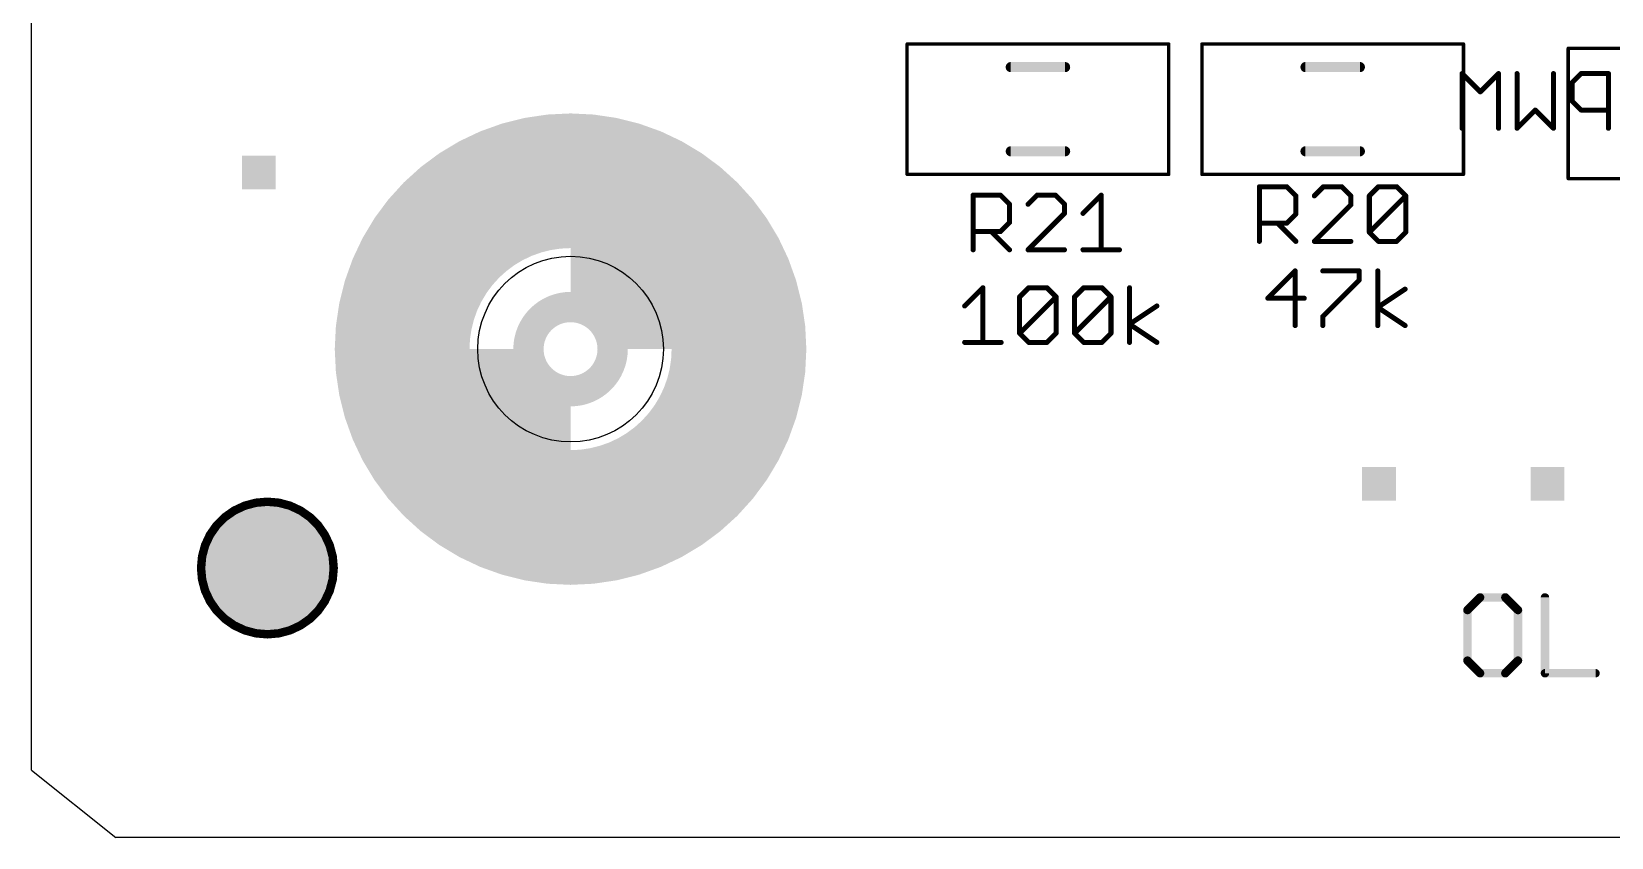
# Model space of a CAD drawing. Extents: x 2 to 123, y -4 to 52.
# Drawn here: x 2.03 to 25.86, y 0 to 12.16 of the extents above; entities that cross this region are included whole.
import ezdxf

# ---------------------------------------------------------------- set-up
doc = ezdxf.new("R2010")
doc.units = 0
for name, color, linetype in [('20', 53, 'CONTINUOUS'), ('25', 253, 'CONTINUOUS'), ('26', 253, 'CONTINUOUS'), ('27', 253, 'CONTINUOUS'), ('39', 12, 'CONTINUOUS'), ('40', 132, 'CONTINUOUS'), ('41', 12, 'CONTINUOUS'), ('42', 132, 'CONTINUOUS'), ('51', 253, 'CONTINUOUS')]:
    doc.layers.add(name, color=color, linetype=linetype)

# ---------------------------------------------------------------- blocks, each defined once
blk = doc.blocks.new('RECT')
blk.add_solid([(-0.5, -0.5), (0.5, -0.5), (-0.5, 0.5), (0.5, 0.5)])

msp = doc.modelspace()

# ---------------------------------------------------------------- linework, layer by layer
at = {"layer": '20'}
for p, q in [((2.032, 1.016), (2.032, 50.546)), ((2.032, 1.016), (3.302, 0)), ((65.024, 0), (3.302, 0))]:
    msp.add_line(p, q, dxfattribs=at)
msp.add_circle((10.16, 7.366), 1.4, dxfattribs=at)
at = {"layer": '25'}
for points, const_width in [([(20.5486, 9.8352, 1), (20.5486, 9.7971)], 0.0381), ([(20.5677, 9.8161, 1), (20.5296, 9.8161)], 0.0381), ([(20.9743, 9.8296, 1), (20.9474, 9.8026)], 0.0381), ([(20.9609, 9.7971, 1), (20.9609, 9.8352)], 0.0381), ([(21.5147, 9.8352, 1), (21.5147, 9.7971)], 0.0381), ([(21.5282, 9.8026, 1), (21.5013, 9.8296)], 0.0381), ([(21.803, 9.8296, 1), (21.7761, 9.8026)], 0.0381), ([(21.7896, 9.7971, 1), (21.7896, 9.8352)], 0.0381), ([(22.3434, 9.8352, 1), (22.3434, 9.7971)], 0.0381), ([(22.3569, 9.8026, 1), (22.33, 9.8296)], 0.0381), ([(22.6317, 9.8296, 1), (22.6048, 9.8026)], 0.0381), ([(22.6183, 9.7971, 1), (22.6183, 9.8352)], 0.0381), ([(16.2496, 9.6891, 1), (16.2115, 9.6891)], 0.0381), ([(16.2306, 9.7082, 1), (16.2306, 9.6701)], 0.0381), ([(16.6563, 9.7026, 1), (16.6294, 9.6756)], 0.0381), ([(16.6428, 9.6701, 1), (16.6428, 9.7082)], 0.0381), ([(16.7993, 9.5517, 1), (16.7612, 9.5517)], 0.0381), ([(16.7668, 9.5382, 1), (16.7937, 9.5652)], 0.0381), ([(17.0458, 9.5652, 1), (17.0728, 9.5382)], 0.0381), ([(17.1967, 9.7082, 1), (17.1967, 9.6701)], 0.0381), ([(17.2102, 9.6756, 1), (17.1833, 9.7026)], 0.0381), ([(17.485, 9.7026, 1), (17.4581, 9.6756)], 0.0381), ([(17.4716, 9.6701, 1), (17.4716, 9.7082)], 0.0381), ([(17.628, 9.5517, 1), (17.5899, 9.5517)], 0.0381), ([(17.5955, 9.5382, 1), (17.6224, 9.5652)], 0.0381), ([(18.1819, 9.6891, 1), (18.1438, 9.6891)], 0.0381), ([(18.1763, 9.6756, 1), (18.1494, 9.7026)], 0.0381), ([(21.1173, 9.6787, 1), (21.0792, 9.6787)], 0.0381), ([(21.0848, 9.6652, 1), (21.1117, 9.6922)], 0.0381), ([(21.3638, 9.6922, 1), (21.3908, 9.6652)], 0.0381), ([(21.946, 9.6787, 1), (21.9079, 9.6787)], 0.0381), ([(21.9079, 9.5413, 1), (21.946, 9.5413)], 0.0381), ([(21.9135, 9.6652, 1), (21.9404, 9.6922)], 0.0381), ([(21.9404, 9.5278, 1), (21.9135, 9.5547)], 0.0381), ([(22.1925, 9.6922, 1), (22.2195, 9.6652)], 0.0381), ([(22.2251, 9.6787, 1), (22.187, 9.6787)], 0.0381), ([(22.7747, 9.6787, 1), (22.7366, 9.6787)], 0.0381), ([(22.7692, 9.6652, 1), (22.7422, 9.6922)], 0.0381), ([(22.7422, 9.6652, 1), (22.7692, 9.6922)], 0.0381), ([(16.7612, 9.2768, 1), (16.7993, 9.2768)], 0.0381), ([(16.7937, 9.2634, 1), (16.7668, 9.2903)], 0.0381), ([(17.5899, 9.4143, 1), (17.628, 9.4143)], 0.0381), ([(17.6224, 9.4008, 1), (17.5955, 9.4277)], 0.0381), ([(17.8745, 9.4277, 1), (17.9015, 9.4008)], 0.0381), ([(20.5486, 9.2855, 1), (20.5486, 9.2474)], 0.0381), ([(20.8369, 9.2799, 1), (20.81, 9.253)], 0.0381), ([(20.9474, 9.2799, 1), (20.9743, 9.253)], 0.0381), ([(20.9609, 9.2474, 1), (20.9609, 9.2855)], 0.0381), ([(21.0792, 9.4039, 1), (21.1173, 9.4039)], 0.0381), ([(21.1117, 9.3904, 1), (21.0848, 9.4173)], 0.0381), ([(16.2306, 9.1585, 1), (16.2306, 9.1204)], 0.0381), ([(16.5189, 9.1529, 1), (16.492, 9.126)], 0.0381), ([(16.6294, 9.1529, 1), (16.6563, 9.126)], 0.0381), ([(16.6428, 9.1204, 1), (16.6428, 9.1585)], 0.0381), ([(22.2195, 9.1425, 1), (22.1925, 9.1155)], 0.0381), ([(22.1925, 9.1425, 1), (22.2195, 9.1155)], 0.0381), ([(22.187, 9.129, 1), (22.2251, 9.129)], 0.0381), ([(22.7366, 9.129, 1), (22.7747, 9.129)], 0.0381), ([(22.7692, 9.1155, 1), (22.7422, 9.1425)], 0.0381), ([(16.2115, 8.8646, 1), (16.2496, 8.8646)], 0.0381), ([(16.7668, 8.8511, 1), (16.7937, 8.8781)], 0.0381), ([(17.0593, 8.8837, 1), (17.0593, 8.8456)], 0.0381), ([(17.0458, 8.8781, 1), (17.0728, 8.8511)], 0.0381), ([(17.609, 8.8456, 1), (17.609, 8.8837)], 0.0381), ([(17.888, 8.8837, 1), (17.888, 8.8456)], 0.0381), ([(18.1438, 8.8646, 1), (18.1819, 8.8646)], 0.0381), ([(18.4377, 8.8456, 1), (18.4377, 8.8837)], 0.0381), ([(20.5296, 8.9916, 1), (20.5677, 8.9916)], 0.0381), ([(21.0848, 8.9781, 1), (21.1117, 9.0051)], 0.0381), ([(21.3773, 9.0107, 1), (21.3773, 8.9726)], 0.0381), ([(21.3638, 9.0051, 1), (21.3908, 8.9781)], 0.0381), ([(21.927, 8.9726, 1), (21.927, 9.0107)], 0.0381), ([(22.3434, 9.0107, 1), (22.3434, 8.9726)], 0.0381), ([(22.33, 8.9781, 1), (22.3569, 9.0051)], 0.0381), ([(22.6048, 9.0051, 1), (22.6317, 8.9781)], 0.0381), ([(22.6183, 8.9726, 1), (22.6183, 9.0107)], 0.0381), ([(23.8762, 3.6522, 1), (23.8762, 3.5887)], 0.0635), ([(23.8986, 3.598, 1), (23.8537, 3.6429)], 0.0635), ([(24.2799, 3.6429, 1), (24.235, 3.598)], 0.0635), ([(24.2575, 3.5887, 1), (24.2575, 3.6522)], 0.0635), ([(24.8866, 3.6205, 1), (24.8231, 3.6205)], 0.0635), ([(23.7172, 3.4298, 1), (23.6538, 3.4298)], 0.0635), ([(23.663, 3.4523, 1), (23.708, 3.4074)], 0.0635), ([(24.4799, 3.4298, 1), (24.4164, 3.4298)], 0.0635), ([(24.4257, 3.4074, 1), (24.4706, 3.4523)], 0.0635), ([(23.708, 2.6896, 1), (23.663, 2.6447)], 0.0635), ([(23.6538, 2.6672, 1), (23.7172, 2.6672)], 0.0635), ([(24.4164, 2.6672, 1), (24.4799, 2.6672)], 0.0635), ([(24.4706, 2.6447, 1), (24.4257, 2.6896)], 0.0635), ([(23.8762, 2.5083, 1), (23.8762, 2.4447)], 0.0635), ([(23.8537, 2.454, 1), (23.8986, 2.499)], 0.0635), ([(24.235, 2.499, 1), (24.2799, 2.454)], 0.0635), ([(24.2575, 2.4447, 1), (24.2575, 2.5083)], 0.0635), ([(24.8231, 2.4765, 1), (24.8866, 2.4765)], 0.0635), ([(24.8549, 2.5083, 1), (24.8549, 2.4447)], 0.0635), ([(25.6175, 2.4447, 1), (25.6175, 2.5083)], 0.0635)]:
    msp.add_lwpolyline(points, format="xyb", dxfattribs=dict(at, const_width=const_width))
for points, const_width in [([(20.5486, 8.9916), (20.5486, 9.8161)], 0.0762), ([(20.5486, 9.8161), (20.9609, 9.8161)], 0.0762), ([(20.9609, 9.8161), (21.0983, 9.6787)], 0.0762), ([(21.5147, 9.8161), (21.3773, 9.6787)], 0.0762), ([(21.7896, 9.8161), (21.5147, 9.8161)], 0.0762), ([(21.927, 9.6787), (21.7896, 9.8161)], 0.0762), ([(22.206, 9.6787), (22.3434, 9.8161)], 0.0762), ([(22.3434, 9.8161), (22.6183, 9.8161)], 0.0762), ([(22.6183, 9.8161), (22.7557, 9.6787)], 0.0762), ([(16.2306, 8.8646), (16.2306, 9.6891)], 0.0762), ([(16.2306, 9.6891), (16.6428, 9.6891)], 0.0762), ([(16.6428, 9.6891), (16.7803, 9.5517)], 0.0762), ([(16.7803, 9.5517), (16.7803, 9.2768)], 0.0762), ([(17.1967, 9.6891), (17.0593, 9.5517)], 0.0762), ([(17.4716, 9.6891), (17.1967, 9.6891)], 0.0762), ([(17.609, 9.5517), (17.4716, 9.6891)], 0.0762), ([(17.609, 9.4143), (17.609, 9.5517)], 0.0762), ([(17.888, 9.4143), (18.1628, 9.6891)], 0.0762), ([(18.1628, 9.6891), (18.1628, 8.8646)], 0.0762), ([(21.0983, 9.6787), (21.0983, 9.4039)], 0.0762), ([(21.3773, 8.9916), (21.927, 9.5413)], 0.0762), ([(21.927, 9.5413), (21.927, 9.6787)], 0.0762), ([(22.206, 9.129), (22.206, 9.6787)], 0.0762), ([(22.206, 9.129), (22.7557, 9.6787)], 0.0762), ([(22.7557, 9.6787), (22.7557, 9.129)], 0.0762), ([(16.7803, 9.2768), (16.6428, 9.1394)], 0.0762), ([(17.0593, 8.8646), (17.609, 9.4143)], 0.0762), ([(20.9609, 9.2664), (20.5486, 9.2664)], 0.0762), ([(20.8234, 9.2664), (21.0983, 8.9916)], 0.0762), ([(21.0983, 9.4039), (20.9609, 9.2664)], 0.0762), ([(16.6428, 9.1394), (16.2306, 9.1394)], 0.0762), ([(16.5054, 9.1394), (16.7803, 8.8646)], 0.0762), ([(22.3434, 8.9916), (22.206, 9.129)], 0.0762), ([(22.7557, 9.129), (22.6183, 8.9916)], 0.0762), ([(17.609, 8.8646), (17.0593, 8.8646)], 0.0762), ([(17.888, 8.8646), (18.4377, 8.8646)], 0.0762), ([(21.927, 8.9916), (21.3773, 8.9916)], 0.0762), ([(22.6183, 8.9916), (22.3434, 8.9916)], 0.0762), ([(23.8762, 3.6205), (23.6855, 3.4298)], 0.127), ([(24.2575, 3.6205), (23.8762, 3.6205)], 0.127), ([(24.4482, 3.4298), (24.2575, 3.6205)], 0.127), ([(24.8549, 3.6205), (24.8549, 2.4765)], 0.127), ([(23.6855, 3.4298), (23.6855, 2.6672)], 0.127), ([(24.4482, 2.6672), (24.4482, 3.4298)], 0.127), ([(23.6855, 2.6672), (23.8762, 2.4765)], 0.127), ([(24.2575, 2.4765), (24.4482, 2.6672)], 0.127), ([(23.8762, 2.4765), (24.2575, 2.4765)], 0.127), ([(24.8549, 2.4765), (25.6175, 2.4765)], 0.127)]:
    msp.add_lwpolyline(points, dxfattribs=dict(at, const_width=const_width))
at = {"layer": '26', "const_width": 0.0762}
for points in [[(23.8798, 11.2479), (23.6049, 11.5227)], [(23.6049, 11.5227), (23.6049, 10.6982)], [(24.1546, 11.5227), (23.8798, 11.2479)], [(24.1546, 10.6982), (24.1546, 11.5227)], [(24.4336, 10.6982), (24.4336, 11.5227)], [(24.9833, 11.5227), (24.9833, 10.6982)], [(25.3998, 11.5227), (25.2623, 11.3853)], [(25.812, 11.5227), (25.3998, 11.5227)], [(25.812, 10.6982), (25.812, 11.5227)], [(25.2623, 11.3853), (25.2623, 11.1105)], [(24.7085, 10.973), (24.4336, 10.6982)], [(24.9833, 10.6982), (24.7085, 10.973)], [(25.2623, 11.1105), (25.3998, 10.973)], [(25.3998, 10.973), (25.812, 10.973)]]:
    msp.add_lwpolyline(points, dxfattribs=at)
at = {"layer": '26', "const_width": 0.0381}
for points in [[(23.6184, 11.5362, 1), (23.5914, 11.5092)], [(23.624, 11.5227, 1), (23.5859, 11.5227)], [(24.1736, 11.5227, 1), (24.1355, 11.5227)], [(24.1681, 11.5092, 1), (24.1411, 11.5362)], [(24.4527, 11.5227, 1), (24.4146, 11.5227)], [(25.0023, 11.5227, 1), (24.9642, 11.5227)], [(25.3998, 11.5418, 1), (25.3998, 11.5037)], [(25.4132, 11.5092, 1), (25.3863, 11.5362)], [(25.8311, 11.5227, 1), (25.793, 11.5227)], [(25.812, 11.5037, 1), (25.812, 11.5418)], [(23.8663, 11.2613, 1), (23.8932, 11.2344)], [(23.8663, 11.2344, 1), (23.8932, 11.2613)], [(25.2489, 11.3988, 1), (25.2758, 11.3718)], [(25.2814, 11.3853, 1), (25.2433, 11.3853)], [(24.7219, 10.9865, 1), (24.695, 10.9596)], [(24.7219, 10.9596, 1), (24.695, 10.9865)], [(25.2758, 11.1239, 1), (25.2489, 11.097)], [(25.2433, 11.1105, 1), (25.2814, 11.1105)], [(25.3998, 10.9921, 1), (25.3998, 10.954)], [(25.3863, 10.9596, 1), (25.4132, 10.9865)], [(25.812, 10.954, 1), (25.812, 10.9921)], [(24.4202, 10.7117, 1), (24.4471, 10.6847)], [(24.9698, 10.6847, 1), (24.9968, 10.7117)], [(23.5859, 10.6982, 1), (23.624, 10.6982)], [(24.1355, 10.6982, 1), (24.1736, 10.6982)], [(24.4146, 10.6982, 1), (24.4527, 10.6982)], [(24.9642, 10.6982, 1), (25.0023, 10.6982)], [(25.793, 10.6982, 1), (25.8311, 10.6982)]]:
    msp.add_lwpolyline(points, format="xyb", dxfattribs=at)
at = {"layer": '27', "const_width": 0.0762}
for points in [[(21.0878, 8.5461), (20.6756, 8.1339)], [(21.0878, 7.7216), (21.0878, 8.5461)], [(21.5043, 8.5461), (22.054, 8.5461)], [(22.054, 8.5461), (22.054, 8.4087)], [(22.333, 7.7216), (22.333, 8.5461)], [(22.054, 8.4087), (21.5043, 7.859)], [(16.1036, 8.0173), (16.3784, 8.2921)], [(16.3784, 8.2921), (16.3784, 7.4676)], [(16.9323, 8.1547), (17.0697, 8.2921)], [(16.9323, 7.605), (16.9323, 8.1547)], [(16.9323, 7.605), (17.482, 8.1547)], [(17.0697, 8.2921), (17.3446, 8.2921)], [(17.3446, 8.2921), (17.482, 8.1547)], [(17.482, 8.1547), (17.482, 7.605)], [(17.761, 8.1547), (17.8984, 8.2921)], [(17.761, 7.605), (17.761, 8.1547)], [(17.761, 7.605), (18.3107, 8.1547)], [(17.8984, 8.2921), (18.1733, 8.2921)], [(18.1733, 8.2921), (18.3107, 8.1547)], [(18.3107, 8.1547), (18.3107, 7.605)], [(18.5897, 7.4676), (18.5897, 8.2921)], [(20.6756, 8.1339), (21.2253, 8.1339)], [(22.333, 7.9964), (22.7453, 8.2713)], [(18.5897, 7.7424), (19.002, 8.0173)], [(21.5043, 7.859), (21.5043, 7.7216)], [(22.7453, 7.7216), (22.333, 7.9964)], [(17.0697, 7.4676), (16.9323, 7.605)], [(17.482, 7.605), (17.3446, 7.4676)], [(17.8984, 7.4676), (17.761, 7.605)], [(18.3107, 7.605), (18.1733, 7.4676)], [(19.002, 7.4676), (18.5897, 7.7424)], [(16.1036, 7.4676), (16.6533, 7.4676)], [(17.3446, 7.4676), (17.0697, 7.4676)], [(18.1733, 7.4676), (17.8984, 7.4676)]]:
    msp.add_lwpolyline(points, dxfattribs=at)
at = {"layer": '27', "const_width": 0.0381}
for points in [[(21.1069, 8.5461, 1), (21.0688, 8.5461)], [(21.1013, 8.5326, 1), (21.0744, 8.5596)], [(21.5043, 8.5652, 1), (21.5043, 8.5271)], [(22.073, 8.5461, 1), (22.0349, 8.5461)], [(22.054, 8.5271, 1), (22.054, 8.5652)], [(22.3521, 8.5461, 1), (22.314, 8.5461)], [(22.0349, 8.4087, 1), (22.073, 8.4087)], [(22.0674, 8.3952, 1), (22.0405, 8.4222)], [(16.3975, 8.2921, 1), (16.3594, 8.2921)], [(16.3919, 8.2786, 1), (16.365, 8.3056)], [(16.9514, 8.1547, 1), (16.9133, 8.1547)], [(16.9188, 8.1682, 1), (16.9458, 8.1412)], [(17.0697, 8.3112, 1), (17.0697, 8.2731)], [(17.0832, 8.2786, 1), (17.0563, 8.3056)], [(17.358, 8.3056, 1), (17.3311, 8.2786)], [(17.3446, 8.2731, 1), (17.3446, 8.3112)], [(17.501, 8.1547, 1), (17.4629, 8.1547)], [(17.4954, 8.1412, 1), (17.4685, 8.1682)], [(17.4685, 8.1412, 1), (17.4954, 8.1682)], [(17.7475, 8.1682, 1), (17.7745, 8.1412)], [(17.7801, 8.1547, 1), (17.742, 8.1547)], [(17.8984, 8.3112, 1), (17.8984, 8.2731)], [(17.9119, 8.2786, 1), (17.885, 8.3056)], [(18.1867, 8.3056, 1), (18.1598, 8.2786)], [(18.1733, 8.2731, 1), (18.1733, 8.3112)], [(18.3297, 8.1547, 1), (18.2916, 8.1547)], [(18.3242, 8.1412, 1), (18.2972, 8.1682)], [(18.2972, 8.1412, 1), (18.3242, 8.1682)], [(18.6088, 8.2921, 1), (18.5707, 8.2921)], [(20.6756, 8.1529, 1), (20.6756, 8.1148)], [(20.6621, 8.1473, 1), (20.6891, 8.1204)], [(21.2253, 8.1148, 1), (21.2253, 8.1529)], [(22.7558, 8.2554, 1), (22.7347, 8.2871)], [(16.0901, 8.0307, 1), (16.1171, 8.0038)], [(19.0125, 8.0014, 1), (18.9914, 8.0331)], [(21.5234, 7.859, 1), (21.4853, 7.859)], [(21.4908, 7.8725, 1), (21.5178, 7.8455)], [(22.3436, 8.0123, 1), (22.3224, 7.9806)], [(22.3224, 8.0123, 1), (22.3436, 7.9806)], [(16.9458, 7.6185, 1), (16.9188, 7.5915)], [(16.9188, 7.6185, 1), (16.9458, 7.5915)], [(16.9133, 7.605, 1), (16.9514, 7.605)], [(17.4629, 7.605, 1), (17.501, 7.605)], [(17.4954, 7.5915, 1), (17.4685, 7.6185)], [(17.7745, 7.6185, 1), (17.7475, 7.5915)], [(17.7475, 7.6185, 1), (17.7745, 7.5915)], [(17.742, 7.605, 1), (17.7801, 7.605)], [(18.2916, 7.605, 1), (18.3297, 7.605)], [(18.3242, 7.5915, 1), (18.2972, 7.6185)], [(18.6003, 7.7583, 1), (18.5792, 7.7266)], [(18.5792, 7.7583, 1), (18.6003, 7.7266)], [(21.0688, 7.7216, 1), (21.1069, 7.7216)], [(21.4853, 7.7216, 1), (21.5234, 7.7216)], [(22.314, 7.7216, 1), (22.3521, 7.7216)], [(22.7347, 7.7057, 1), (22.7558, 7.7375)], [(16.1036, 7.4867, 1), (16.1036, 7.4486)], [(16.3594, 7.4676, 1), (16.3975, 7.4676)], [(16.6533, 7.4486, 1), (16.6533, 7.4867)], [(17.0697, 7.4867, 1), (17.0697, 7.4486)], [(17.0563, 7.4541, 1), (17.0832, 7.4811)], [(17.3311, 7.4811, 1), (17.358, 7.4541)], [(17.3446, 7.4486, 1), (17.3446, 7.4867)], [(17.8984, 7.4867, 1), (17.8984, 7.4486)], [(17.885, 7.4541, 1), (17.9119, 7.4811)], [(18.1598, 7.4811, 1), (18.1867, 7.4541)], [(18.1733, 7.4486, 1), (18.1733, 7.4867)], [(18.5707, 7.4676, 1), (18.6088, 7.4676)], [(18.9914, 7.4517, 1), (19.0125, 7.4835)]]:
    msp.add_lwpolyline(points, format="xyb", dxfattribs=at)
at = {"layer": '39', "const_width": 0.0508}
for points in [[(15.2355, 11.9685), (19.1815, 11.9685)], [(15.2355, 10.0025), (15.2355, 11.9685)], [(19.1815, 11.9685), (19.1815, 10.0025)], [(19.6805, 11.9685), (23.6265, 11.9685)], [(19.6805, 10.0025), (19.6805, 11.9685)], [(23.6265, 11.9685), (23.6265, 10.0025)], [(25.205, 11.905), (29.151, 11.905)], [(25.205, 9.939), (25.205, 11.905)], [(19.1815, 10.0025), (15.2355, 10.0025)], [(23.6265, 10.0025), (19.6805, 10.0025)], [(29.151, 9.939), (25.205, 9.939)]]:
    msp.add_lwpolyline(points, dxfattribs=at)
at = {"layer": '39'}
for points, const_width in [([(15.2355, 11.9812, 1), (15.2355, 11.9558)], 0.0254), ([(15.2482, 11.9685, 1), (15.2228, 11.9685)], 0.0254), ([(19.1942, 11.9685, 1), (19.1688, 11.9685)], 0.0254), ([(19.1815, 11.9558, 1), (19.1815, 11.9812)], 0.0254), ([(19.6805, 11.9812, 1), (19.6805, 11.9558)], 0.0254), ([(19.6932, 11.9685, 1), (19.6678, 11.9685)], 0.0254), ([(23.6392, 11.9685, 1), (23.6138, 11.9685)], 0.0254), ([(23.6265, 11.9558, 1), (23.6265, 11.9812)], 0.0254), ([(25.205, 11.9177, 1), (25.205, 11.8923)], 0.0254), ([(25.2177, 11.905, 1), (25.1923, 11.905)], 0.0254), ([(10.16, 4.826, 1), (10.16, 9.906, 1), (10.16, 4.826)], 2.032), ([(15.2355, 10.0152, 1), (15.2355, 9.9898)], 0.0254), ([(15.2228, 10.0025, 1), (15.2482, 10.0025)], 0.0254), ([(19.1688, 10.0025, 1), (19.1942, 10.0025)], 0.0254), ([(19.1815, 9.9898, 1), (19.1815, 10.0152)], 0.0254), ([(19.6805, 10.0152, 1), (19.6805, 9.9898)], 0.0254), ([(19.6678, 10.0025, 1), (19.6932, 10.0025)], 0.0254), ([(23.6138, 10.0025, 1), (23.6392, 10.0025)], 0.0254), ([(23.6265, 9.9898, 1), (23.6265, 10.0152)], 0.0254), ([(25.205, 9.9517, 1), (25.205, 9.9263)], 0.0254), ([(25.1923, 9.939, 1), (25.2177, 9.939)], 0.0254)]:
    msp.add_lwpolyline(points, format="xyb", dxfattribs=dict(at, const_width=const_width))
at = {"layer": '40', "const_width": 2.032}
msp.add_lwpolyline([(10.16, 4.826, 1), (10.16, 9.906, 1), (10.16, 4.826)], format="xyb", dxfattribs=at)
at = {"layer": '41'}
for points, const_width in [([(10.16, 4.826, 1), (10.16, 9.906, 1), (10.16, 4.826)], 2.032), ([(5.1373, 4.9848, 1), (5.1373, 4.9213)], 0.0635), ([(5.2378, 5.0344, 1), (5.2542, 4.973)], 0.0635), ([(5.2594, 4.9749, 1), (5.2326, 5.0325)], 0.0635), ([(5.4116, 5.0804, 1), (5.4171, 5.0172)], 0.0635), ([(5.4226, 5.0181, 1), (5.4061, 5.0795)], 0.0635), ([(5.5908, 5.0956, 1), (5.5852, 5.0324)], 0.0635), ([(5.5908, 5.0324, 1), (5.5852, 5.0956)], 0.0635), ([(5.7699, 5.0795, 1), (5.7534, 5.0181)], 0.0635), ([(5.7589, 5.0172, 1), (5.7644, 5.0804)], 0.0635), ([(5.9434, 5.0325, 1), (5.9166, 4.9749)], 0.0635), ([(5.9218, 4.973, 1), (5.9382, 5.0344)], 0.0635), ([(6.0387, 4.9213, 1), (6.0387, 4.9848)], 0.0635), ([(4.848, 4.6886, 1), (4.7959, 4.725)], 0.0635), ([(4.9412, 4.8578, 1), (4.9412, 4.7943)], 0.0635), ([(4.927, 4.8561, 1), (4.9634, 4.804)], 0.0635), ([(4.9677, 4.8076, 1), (4.9228, 4.8525)], 0.0635), ([(5.0746, 4.9588, 1), (5.1014, 4.9012)], 0.0635), ([(5.1062, 4.904, 1), (5.0698, 4.956)], 0.0635), ([(6.1062, 4.956, 1), (6.0698, 4.904)], 0.0635), ([(6.0746, 4.9012, 1), (6.1014, 4.9588)], 0.0635), ([(6.2532, 4.8525, 1), (6.2083, 4.8076)], 0.0635), ([(6.2126, 4.804, 1), (6.249, 4.8561)], 0.0635), ([(6.2348, 4.7943, 1), (6.2348, 4.8578)], 0.0635), ([(6.3801, 4.725, 1), (6.328, 4.6886)], 0.0635), ([(4.696, 4.5822, 1), (4.748, 4.5458)], 0.0635), ([(4.7508, 4.5506, 1), (4.6932, 4.5774)], 0.0635), ([(4.7276, 4.6037, 1), (4.7276, 4.5403)], 0.0635), ([(4.8165, 4.7307, 1), (4.8165, 4.6673)], 0.0635), ([(4.7995, 4.7292, 1), (4.8444, 4.6843)], 0.0635), ([(6.3316, 4.6843, 1), (6.3765, 4.7292)], 0.0635), ([(6.3595, 4.6673, 1), (6.3595, 4.7307)], 0.0635), ([(6.4828, 4.5774, 1), (6.4252, 4.5506)], 0.0635), ([(6.428, 4.5458, 1), (6.48, 4.5822)], 0.0635), ([(6.4484, 4.5403, 1), (6.4484, 4.6037)], 0.0635), ([(4.6348, 4.2349, 1), (4.5716, 4.2404)], 0.0635), ([(4.6247, 4.3498, 1), (4.6247, 4.2863)], 0.0635), ([(4.6195, 4.4194, 1), (4.6771, 4.3926)], 0.0635), ([(4.679, 4.3978, 1), (4.6176, 4.4142)], 0.0635), ([(4.6665, 4.4768, 1), (4.6665, 4.4133)], 0.0635), ([(6.5584, 4.4142, 1), (6.497, 4.3978)], 0.0635), ([(6.4989, 4.3926, 1), (6.5565, 4.4194)], 0.0635), ([(6.5095, 4.4133, 1), (6.5095, 4.4768)], 0.0635), ([(6.6044, 4.2404, 1), (6.5412, 4.2349)], 0.0635), ([(6.5513, 4.2863, 1), (6.5513, 4.3498)], 0.0635), ([(4.6196, 4.0668, 1), (4.5564, 4.0612)], 0.0635), ([(4.5564, 4.0668, 1), (4.6196, 4.0612)], 0.0635), ([(4.588, 4.0957, 1), (4.588, 4.0323)], 0.0635), ([(4.5991, 4.2227, 1), (4.5991, 4.1593)], 0.0635), ([(4.5725, 4.2459, 1), (4.6339, 4.2294)], 0.0635), ([(6.5421, 4.2294, 1), (6.6035, 4.2459)], 0.0635), ([(6.6196, 4.0612, 1), (6.5564, 4.0668)], 0.0635), ([(6.5564, 4.0612, 1), (6.6196, 4.0668)], 0.0635), ([(6.5769, 4.1593, 1), (6.5769, 4.2227)], 0.0635), ([(6.588, 4.0323, 1), (6.588, 4.0957)], 0.0635), ([(4.5991, 3.9688, 1), (4.5991, 3.9053)], 0.0635), ([(4.6339, 3.8986, 1), (4.5725, 3.8821)], 0.0635), ([(4.5716, 3.8876, 1), (4.6348, 3.8931)], 0.0635), ([(4.6247, 3.8418, 1), (4.6247, 3.7782)], 0.0635), ([(6.5412, 3.8931, 1), (6.6044, 3.8876)], 0.0635), ([(6.6035, 3.8821, 1), (6.5421, 3.8986)], 0.0635), ([(6.5513, 3.7782, 1), (6.5513, 3.8418)], 0.0635), ([(6.5769, 3.9053, 1), (6.5769, 3.9688)], 0.0635), ([(4.6771, 3.7354, 1), (4.6195, 3.7086)], 0.0635), ([(4.6176, 3.7138, 1), (4.679, 3.7302)], 0.0635), ([(4.6665, 3.7148, 1), (4.6665, 3.6513)], 0.0635), ([(4.748, 3.5822, 1), (4.696, 3.5458)], 0.0635), ([(4.6932, 3.5506, 1), (4.7508, 3.5774)], 0.0635), ([(4.7276, 3.5878, 1), (4.7276, 3.5242)], 0.0635), ([(6.4252, 3.5774, 1), (6.4828, 3.5506)], 0.0635), ([(6.48, 3.5458, 1), (6.428, 3.5822)], 0.0635), ([(6.4484, 3.5242, 1), (6.4484, 3.5878)], 0.0635), ([(6.497, 3.7302, 1), (6.5584, 3.7138)], 0.0635), ([(6.5565, 3.7086, 1), (6.4989, 3.7354)], 0.0635), ([(6.5095, 3.6513, 1), (6.5095, 3.7148)], 0.0635), ([(4.8165, 3.4608, 1), (4.8165, 3.3973)], 0.0635), ([(4.8444, 3.4437, 1), (4.7995, 3.3988)], 0.0635), ([(4.7959, 3.403, 1), (4.848, 3.4394)], 0.0635), ([(4.9412, 3.3338, 1), (4.9412, 3.2702)], 0.0635), ([(4.9634, 3.324, 1), (4.927, 3.2719)], 0.0635), ([(4.9228, 3.2755, 1), (4.9677, 3.3204)], 0.0635), ([(6.2083, 3.3204, 1), (6.2532, 3.2755)], 0.0635), ([(6.249, 3.2719, 1), (6.2126, 3.324)], 0.0635), ([(6.2348, 3.2702, 1), (6.2348, 3.3338)], 0.0635), ([(6.328, 3.4394, 1), (6.3801, 3.403)], 0.0635), ([(6.3765, 3.3988, 1), (6.3316, 3.4437)], 0.0635), ([(6.3595, 3.3973, 1), (6.3595, 3.4608)], 0.0635), ([(5.1014, 3.2268, 1), (5.0746, 3.1692)], 0.0635), ([(5.0698, 3.172, 1), (5.1062, 3.224)], 0.0635), ([(5.1373, 3.2068, 1), (5.1373, 3.1433)], 0.0635), ([(5.2542, 3.155, 1), (5.2378, 3.0936)], 0.0635), ([(5.2326, 3.0955, 1), (5.2594, 3.1531)], 0.0635), ([(5.4171, 3.1108, 1), (5.4116, 3.0476)], 0.0635), ([(5.4061, 3.0485, 1), (5.4226, 3.1099)], 0.0635), ([(5.5852, 3.0956, 1), (5.5908, 3.0324)], 0.0635), ([(5.5852, 3.0324, 1), (5.5908, 3.0956)], 0.0635), ([(5.7534, 3.1099, 1), (5.7699, 3.0485)], 0.0635), ([(5.7644, 3.0476, 1), (5.7589, 3.1108)], 0.0635), ([(5.9166, 3.1531, 1), (5.9434, 3.0955)], 0.0635), ([(5.9382, 3.0936, 1), (5.9218, 3.155)], 0.0635), ([(6.0387, 3.1433, 1), (6.0387, 3.2068)], 0.0635), ([(6.0698, 3.224, 1), (6.1062, 3.172)], 0.0635), ([(6.1014, 3.1692, 1), (6.0746, 3.2268)], 0.0635)]:
    msp.add_lwpolyline(points, format="xyb", dxfattribs=dict(at, const_width=const_width))
at = {"layer": '41', "const_width": 0.127}
for points in [[(5.246, 5.0037), (5.088, 4.93)], [(5.1373, 4.953), (6.0387, 4.953)], [(5.4144, 5.0488), (5.246, 5.0037)], [(5.588, 5.064), (5.4144, 5.0488)], [(5.7616, 5.0488), (5.588, 5.064)], [(5.93, 5.0037), (5.7616, 5.0488)], [(6.088, 4.93), (5.93, 5.0037)], [(4.822, 4.7068), (4.722, 4.564)], [(4.9452, 4.83), (4.822, 4.7068)], [(4.9412, 4.826), (6.2348, 4.826)], [(5.088, 4.93), (4.9452, 4.83)], [(6.2308, 4.83), (6.088, 4.93)], [(6.354, 4.7068), (6.2308, 4.83)], [(6.454, 4.564), (6.354, 4.7068)], [(4.722, 4.564), (4.6483, 4.406)], [(4.7276, 4.572), (6.4484, 4.572)], [(4.8165, 4.699), (6.3595, 4.699)], [(6.5277, 4.406), (6.454, 4.564)], [(4.6032, 4.2376), (4.588, 4.064)], [(4.6483, 4.406), (4.6032, 4.2376)], [(4.6247, 4.318), (6.5513, 4.318)], [(4.6665, 4.445), (6.5095, 4.445)], [(6.5728, 4.2376), (6.5277, 4.406)], [(6.588, 4.064), (6.5728, 4.2376)], [(4.588, 4.064), (4.6032, 3.8904)], [(4.588, 4.064), (6.588, 4.064)], [(4.5991, 4.191), (6.5769, 4.191)], [(6.5728, 3.8904), (6.588, 4.064)], [(4.5991, 3.937), (6.5769, 3.937)], [(4.6032, 3.8904), (4.6483, 3.722)], [(4.6247, 3.81), (6.5513, 3.81)], [(6.5277, 3.722), (6.5728, 3.8904)], [(4.6483, 3.722), (4.722, 3.564)], [(4.6665, 3.683), (6.5095, 3.683)], [(4.722, 3.564), (4.822, 3.4212)], [(4.7276, 3.556), (6.4484, 3.556)], [(6.354, 3.4212), (6.454, 3.564)], [(6.454, 3.564), (6.5277, 3.722)], [(4.8165, 3.429), (6.3595, 3.429)], [(4.822, 3.4212), (4.9452, 3.298)], [(4.9412, 3.302), (6.2348, 3.302)], [(4.9452, 3.298), (5.088, 3.198)], [(6.088, 3.198), (6.2308, 3.298)], [(6.2308, 3.298), (6.354, 3.4212)], [(5.088, 3.198), (5.246, 3.1243)], [(5.1373, 3.175), (6.0387, 3.175)], [(5.246, 3.1243), (5.4144, 3.0792)], [(5.4144, 3.0792), (5.588, 3.064)], [(5.588, 3.064), (5.7616, 3.0792)], [(5.7616, 3.0792), (5.93, 3.1243)], [(5.93, 3.1243), (6.088, 3.198)]]:
    msp.add_lwpolyline(points, dxfattribs=at)
at = {"layer": '42', "const_width": 2.032}
msp.add_lwpolyline([(10.16, 4.826, 1), (10.16, 9.906, 1), (10.16, 4.826)], format="xyb", dxfattribs=at)
at = {"layer": '51', "const_width": 0.1524}
for points in [[(16.7985, 11.6205), (17.6185, 11.6205)], [(21.2435, 11.6205), (22.0635, 11.6205)], [(16.7985, 10.3505), (17.6185, 10.3505)], [(21.2435, 10.3505), (22.0635, 10.3505)]]:
    msp.add_lwpolyline(points, dxfattribs=at)
at = {"layer": '51'}
for points, const_width in [([(16.7985, 11.6586, 1), (16.7985, 11.5824)], 0.0762), ([(17.6185, 11.5824, 1), (17.6185, 11.6586)], 0.0762), ([(21.2435, 11.6586, 1), (21.2435, 11.5824)], 0.0762), ([(22.0635, 11.5824, 1), (22.0635, 11.6586)], 0.0762), ([(11.938, 7.366, 0.4142), (10.16, 9.144)], 2.286), ([(16.7985, 10.3886, 1), (16.7985, 10.3124)], 0.0762), ([(17.6185, 10.3124, 1), (17.6185, 10.3886)], 0.0762), ([(21.2435, 10.3886, 1), (21.2435, 10.3124)], 0.0762), ([(22.0635, 10.3124, 1), (22.0635, 10.3886)], 0.0762), ([(8.382, 7.366, 0.4142), (10.16, 5.588)], 2.286), ([(10.16, 6.731, 1), (10.16, 8.001, 1), (10.16, 6.731)], 0.4572)]:
    msp.add_lwpolyline(points, format="xyb", dxfattribs=dict(at, const_width=const_width))

# ---------------------------------------------------------------- block references
at = {"layer": '51', "xscale": 0.508, "yscale": 0.508, "rotation": 270}
msp.add_blockref('RECT', (5.461, 10.033), dxfattribs=at)
at = {"layer": '51', "xscale": 0.508, "yscale": 0.508}
for p in [(22.352, 5.334), (24.892, 5.334)]:
    msp.add_blockref('RECT', p, dxfattribs=at)

doc.saveas('drawing.dxf')
